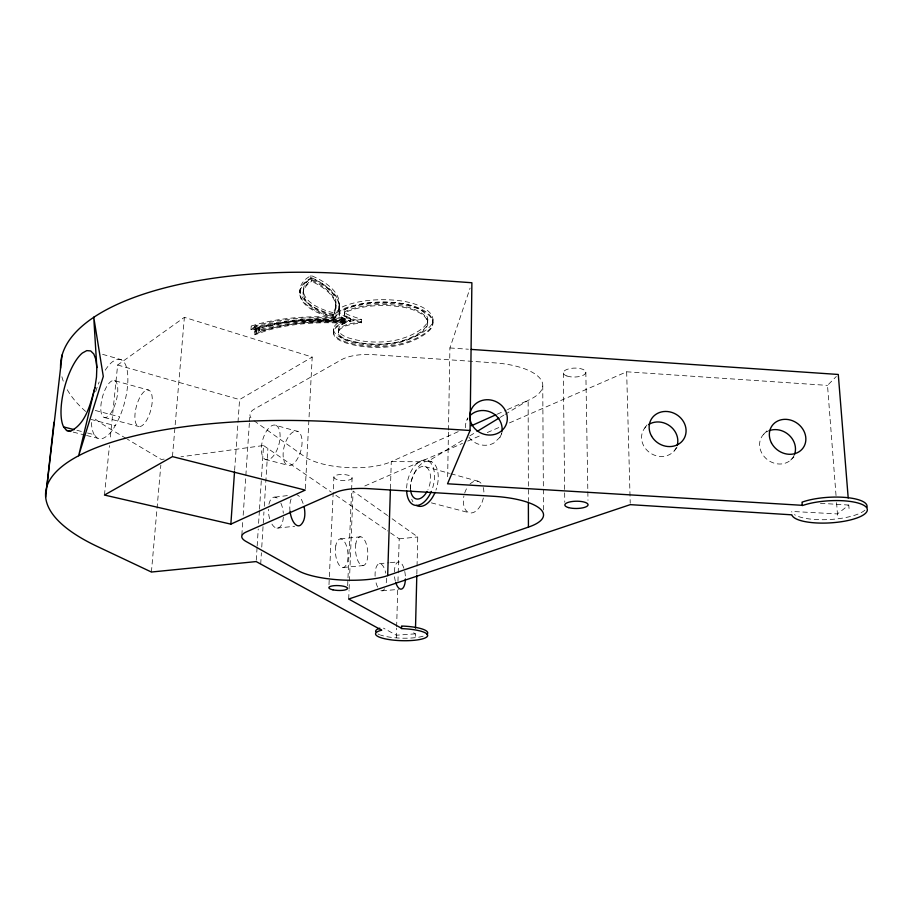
<?xml version="1.0" encoding="UTF-8"?>
<svg xmlns="http://www.w3.org/2000/svg" width="913" height="913" viewBox="0 0 913 913"><rect width="100%" height="100%" fill="white"/><g stroke="black" fill="none" stroke-linecap="round" stroke-linejoin="round"><path stroke-width="0.68" stroke-dasharray="4.57 3.42" d="M447.655 476.712L448.443 431.438M448.477 430.023L449.915 347.956L470.092 288.063M432.853 322.631L432.922 319.23M415.312 636.384L415.369 633.839L410.77 631.237M416.842 574.003L417.755 536.958L388.881 516.473M427.661 322.631L427.741 319.219M396.322 637.753L396.607 628.133M396.641 626.717L397.714 589.878M397.965 581.376L398.171 574.288M398.205 572.862L399.198 538.853L387.477 530.795M390.422 488.695L391.278 461.624L458.417 431.564M347.67 585.735L352.098 478.092A9.13 3.024 2.5 0 0 339.043 474.634A9.13 3.024 2.5 0 0 337.844 479.804A9.13 3.024 2.5 0 0 352.098 478.092M348.698 599.031L349.04 590.506M349.097 589.079L353.08 491.068L387.728 515.651M361.445 322.78L353.32 320.109A58.637 26.203 1.9 0 1 348.275 318.249L346.826 317.587A10.237 4.462 2.5 0 1 346.369 311.938L350.535 310.294A55.465 23.715 1.9 0 1 392.111 305.832L402.131 306.996A37.981 16.423 1.8 0 1 426.394 327.413L423.29 330.826A79.42 34.683 2.6 0 1 405.201 340.789L399.038 342.717A45.388 19.504 2.1 0 1 348.755 341.325A22.859 9.701 2.4 0 1 340.766 328.669L342.946 327.219A24.822 10.522 2.3 0 1 351.962 324.32L361.445 322.78L361.582 319.39L353.468 316.708A58.592 26.317 1.9 0 1 348.424 314.837L346.974 314.175A10.237 4.485 2.5 0 1 346.518 308.503L350.683 306.859A55.419 23.818 1.9 0 1 392.225 302.363L402.234 303.538A37.958 16.491 1.8 0 1 426.474 324.024L423.37 327.459A79.351 34.831 2.6 0 1 405.292 337.468L399.141 339.408A45.353 19.584 2.1 0 1 348.903 338.015A22.836 9.746 2.4 0 1 340.914 325.313L343.094 323.853A24.799 10.568 2.3 0 1 352.098 320.942L361.582 319.39M344.315 314.723L344.463 311.299M344.201 322.483L344.361 319.094C349.359 323.693 339.111 322.7 336.224 322.072A111.055 44.554 2.7 0 0 271.378 328.235L258.721 331.796A3.275 1.381 4.4 0 0 258.744 329.981A3.275 1.381 4.4 0 0 254.476 329.467L254.704 326.124L259.178 324.811A117.629 47.271 2.9 0 1 341.496 318.489L345.308 318.842M344.966 319.984A29.867 12.725 2.3 0 0 338.175 322.86A27.904 11.903 2.4 0 0 346.141 339.67A50.5 21.809 2.1 0 0 406.251 339.944A84.578 37.136 2.6 0 0 429.327 327.219A43.128 18.739 1.8 0 0 397.623 300.457A60.52 26.009 1.9 0 0 343.71 306.3A15.453 6.779 2.5 0 0 344.543 316.218A63.921 28.714 1.9 0 0 350.558 318.454L350.421 321.844A63.99 28.6 1.9 0 1 344.395 319.607A15.464 6.745 2.5 0 1 343.562 309.735A60.578 25.906 1.9 0 1 397.509 303.926A43.162 18.659 1.8 0 1 429.258 330.597A84.658 36.977 2.6 0 1 406.148 343.265A50.546 21.718 2.1 0 1 345.993 342.968A27.926 11.846 2.4 0 1 338.015 326.226A29.889 12.679 2.3 0 1 344.817 323.362L344.966 319.984A109.103 43.995 2.7 0 0 266.174 327.493L254.373 331.853L254.213 334.204L266.014 329.867A109.172 43.858 2.7 0 1 344.863 322.38A29.878 12.691 2.3 0 0 338.061 325.245A27.915 11.869 2.4 0 0 346.027 342.01A50.535 21.741 2.1 0 0 406.182 342.295A84.635 37.022 2.6 0 0 429.281 329.616A43.151 18.682 1.8 0 0 397.543 302.922A60.566 25.941 1.9 0 0 343.596 308.742A15.464 6.756 2.5 0 0 344.441 318.626A63.967 28.634 1.9 0 0 350.455 320.862L341.565 320.041A119.557 47.875 2.9 0 0 251.052 328.44A8.434 3.538 4.5 0 1 254.978 333.804M339.031 308.971L339.191 305.524M339.1 314.597L339.259 311.185M338.483 332.298L338.632 328.954M328.988 584.685L333.896 476.963M311.755 277.837L311.561 281.398L309.222 282.984A52.714 23.647 2.5 0 0 329.022 315.065L332.8 316.035L333.473 311.961A73.873 32.583 4.4 0 0 313.068 278.419L311.755 277.837L309.404 279.446A52.669 23.738 2.5 0 0 329.194 311.641L332.96 312.623M333.405 331.967L333.565 328.623M310.968 275.464L310.774 279.024L306.22 282.128A56.047 25.142 2.5 0 0 327.379 316.195L334.683 318.078L334.843 314.665L336.577 312.463A77.148 34.032 4.4 0 0 315.384 277.404L310.968 275.464L306.426 278.579A56.001 25.244 2.5 0 0 327.55 312.782L334.843 314.665M335.79 308.754L335.95 305.319M305.296 488.695L312.2 357.063L184.38 317.336L117.64 365.017L110.051 439.929M299.852 293.107L300.057 289.615M303.184 293.313L303.378 289.809M260.707 564.029L261.403 552.764M261.757 547.127L263.948 511.908M264.291 506.281L267.886 448.523M256.268 560.16L257.078 547.423M257.169 546.008L258.242 529.026M258.596 523.366L259.406 510.629M259.497 509.214L261.46 478.081M261.552 476.666L263.526 445.521L180.945 456.808M258.721 331.796L258.95 328.463A3.264 1.381 4.4 0 0 258.972 326.637A3.264 1.381 4.4 0 0 254.704 326.124M259.543 330.848L259.76 327.516M344.817 323.362A109.195 43.813 2.7 0 0 265.957 330.837L254.91 334.774L255.138 331.453A8.434 3.549 4.5 0 0 251.212 326.067A119.489 48.012 2.9 0 1 341.667 317.633L350.558 318.454M241.842 535.086L242.79 520.924M243.178 515.263L249.363 423.198M249.454 421.783L249.934 414.696M256.108 333.291L256.325 329.958M254.91 334.774A8.445 3.538 4.5 0 0 250.984 329.41L251.212 326.067M234.618 470.355L237.894 423.643M237.996 422.228L239.583 399.574L312.2 357.063M172.454 456.614L184.38 317.336M151.41 572.029L160.848 465.116M104.459 495.051L109.469 445.59M466.805 420.3L467.855 417.8M468.86 437.144A18.659 17.153 22.8 0 0 493.853 443.045L499.959 437.293L501.636 433.39M499.959 437.293L501.773 433.504M86.564 435.49L101.172 439.05C111.009 435.958 115.426 425.367 119.683 416.876A41.199 15.384 -74.9 0 0 124.488 362.746L121.224 359.665L101.309 353.97M644.715 428.083L646.997 424.967M332.8 316.035L333.313 315.373A73.93 32.446 4.4 0 0 312.874 281.969L311.561 281.398M334.683 318.078L336.418 315.875A77.217 33.884 4.4 0 0 315.202 280.953L310.774 279.024M674.079 451.068L677.366 447.062M763.759 434.166L767.673 430.08M836.034 495.565L827.509 385.389L836.319 376.453M790.647 460.095L795.805 455.199M849.056 508.518L848.77 505.06L837.449 513.928L791.605 511.417A37.855 11.127 -3.4 0 0 791.891 512.09M254.008 420.767L304.155 456.352A51.128 17.838 2.4 0 0 391.278 461.624L424.865 461.773L428.448 461.054L464.922 438.845M469.784 435.878L475.867 432.18M500.187 417.378L503.839 415.153M505.049 414.411L528.148 400.351A57.873 22.654 0.2 0 0 539.469 377.777A57.873 22.654 0.2 0 0 494.367 362.849L373.234 354.655A34.648 13.935 2.2 0 0 341.428 359.745L254.396 409.047A31.864 11.709 3.5 0 0 250.927 417.789M497.163 414.217L506.201 410.177M507.491 409.595L528.148 400.351L528.376 501.454M364.812 485.967L462.514 443.364M467.73 441.093L482.053 434.85M487.268 432.568L500.29 426.896M509.42 422.913L626.66 371.796L827.509 385.389M254.476 329.467L258.961 328.155A117.731 47.065 2.9 0 1 341.348 321.878L345.148 322.232M258.95 328.463L271.595 324.891A110.964 44.748 2.7 0 1 336.383 318.683L344.361 319.094M345.194 321.25L336.269 321.091A111.032 44.611 2.7 0 0 271.435 327.265L258.79 330.837A3.275 1.381 4.4 0 0 258.813 329.011A3.275 1.381 4.4 0 0 254.544 328.497L259.03 327.185A117.697 47.122 2.9 0 1 341.394 320.897L350.421 321.844M164.146 459.113L161.339 459.49L127.432 439.221M274.881 497.129L288.2 495.497M277.038 528.148L294.694 526.253M340.378 538.898L360.293 536.821M399.198 538.853L417.755 536.958M379.443 563.675L389.006 562.773M390.365 562.636L398.559 561.86M343.14 567.487L363.1 565.592M382.113 590.814L398.525 589.399M415.369 633.839L396.402 635.22L383.46 628.144M820.445 503.303L848.77 505.06M449.915 347.956L468.415 349.223M121.224 359.665L117.172 359.3L112.641 361.605A41.199 15.384 -74.9 0 0 104.835 370.826M73.223 432.123L85.229 435.159M76.909 430.308L82.216 431.655M87.534 433.002L94.176 434.679L97.246 438.183M90.912 419.398L115.3 425.709M104.459 417.538L138.833 426.508M265.101 459.319L286.99 465.025M431.358 502.858L469.59 512.832M95.272 410.462L119.683 416.876M114.387 380.607A19.127 7.133 -74.9 0 1 112.619 410.165A19.127 7.133 -74.9 0 1 100.852 406.331A19.127 7.133 -74.9 0 1 114.387 380.607L148.625 390.079A18.865 7.43 -74.9 0 1 147.187 419.329A18.865 7.43 -74.9 0 1 134.93 415.358A18.865 7.43 -74.9 0 1 148.625 390.079M425.024 466.589L449.504 473.368M450.874 473.744L478.07 481.265M276.194 425.481A17.895 8.422 -74.9 0 1 274.585 454.354A17.895 8.422 -74.9 0 1 261.403 447.484A17.895 8.422 -74.9 0 1 276.194 425.481L298.026 431.529A17.724 8.582 -74.9 0 1 296.588 460.175A17.724 8.582 -74.9 0 1 283.144 453.259A17.724 8.582 -74.9 0 1 298.026 431.529M428.071 460.848L431.758 461.875M117.64 365.017L239.583 399.574M126.222 438.502L109.263 428.368A268.684 104.561 2.8 0 1 93.137 417.549M263.526 445.521L331.191 492.073M335.881 495.303L386.302 529.985M303.116 503.497L301.826 500.301A15.704 7.167 83.5 0 0 296.679 494.709M836.582 502.629L837.712 517.329M626.66 371.796L630.221 503.234M585.838 372.173L587.824 490.384M587.846 491.81L587.983 500.347M563.344 373.018L564.77 502.298M543.475 509.956L542.756 386.051M465.436 427.729A18.659 17.153 22.8 0 1 467.833 418.382M290.049 511.406A15.704 7.167 83.5 0 1 291.35 498.384M283.327 517.169A15.601 7.338 83.6 0 1 271.435 523.252M269.632 518.698A15.601 7.338 83.6 0 1 268.399 509.306M268.936 504.284A15.601 7.338 83.6 0 1 278.716 499.559M280.896 503.177A15.601 7.338 83.6 0 1 283.304 513.209M85.617 411.409A268.684 104.561 2.8 0 1 66.056 387.511M63.248 381.12A268.684 104.561 2.8 0 1 61.696 375.951M676.373 447.553A18.682 16.708 32.2 0 1 649.52 452.494A18.682 16.708 32.2 0 1 646.883 425.812M794.242 455.108A18.739 16.366 36 0 1 766.075 458.554A18.739 16.366 36 0 1 767.981 431.187M428.448 461.054A23.213 13.067 -74.9 0 1 435.946 490.121M412.961 501.842A23.213 13.067 -74.9 0 1 411.706 499.217M410.291 488.991A23.213 13.067 -74.9 0 1 424.865 461.773M406.627 488.021A23.259 13.044 -74.9 0 1 424.99 460.038A23.259 13.044 -74.9 0 1 432.226 489.128M395.363 581.25A13.718 5.432 84.7 0 1 394.405 575.373M394.325 571.949A13.718 5.432 84.7 0 1 398.022 561.986A13.718 5.432 84.7 0 1 403.945 568.343M404.744 571.435A13.718 5.432 84.7 0 1 405.406 577.324M384.59 588.737A13.638 5.558 84.8 0 1 379.637 589.889M377.651 587.139A13.638 5.558 84.8 0 1 375.563 580.542M375.095 576.263A13.638 5.558 84.8 0 1 379.066 563.755A13.638 5.558 84.8 0 1 385.754 573.181M386.37 578.203A13.638 5.558 84.8 0 1 385.994 584.571M250.984 329.41A119.58 47.807 2.9 0 1 341.519 321.034M94.176 434.679A41.199 15.384 -74.9 0 1 91.289 421.019M95.705 391.631A41.199 15.384 -74.9 0 1 99.186 381.931M410.53 489.71A16.754 9.392 -74.9 0 1 423.404 466.349A16.754 9.392 -74.9 0 1 427.969 489.596M469.944 484.13A16.343 9.689 -74.9 0 1 481.596 483.993M483.217 487.519A16.343 9.689 -74.9 0 1 483.867 493.956M483.342 497.996A16.343 9.689 -74.9 0 1 470.286 512.946A16.343 9.689 -74.9 0 1 463.907 495.976M464.706 493.031A16.343 9.689 -74.9 0 1 467.171 487.656M423.13 636.167A26.066 6.06 1.8 0 1 380.447 635.003M379.557 634.661A26.066 6.06 1.8 0 1 378.016 633.953M864.953 510.127A37.855 11.127 -3.4 0 1 830.431 519.474A37.855 11.127 -3.4 0 1 794.413 514.612M333.359 314.38L332.846 315.042L329.068 314.072A52.703 23.67 2.5 0 1 309.267 281.957L311.618 280.359L312.931 280.93A73.919 32.48 4.4 0 1 333.359 314.38M336.463 314.882L334.729 317.085L327.436 315.213A56.035 25.165 2.5 0 1 306.277 281.09L310.831 277.986L315.247 279.926A77.206 33.929 4.4 0 1 336.463 314.882M426.417 326.432L423.312 329.844A79.397 34.728 2.6 0 1 405.224 339.83L399.061 341.759A45.376 19.527 2.1 0 1 348.8 340.366A22.859 9.712 2.4 0 1 340.8 327.699L342.991 326.238A24.811 10.534 2.3 0 1 351.996 323.339L361.48 321.798L353.365 319.128A58.626 26.237 1.9 0 1 348.321 317.256L346.86 316.594A10.237 4.474 2.5 0 1 346.404 310.945L350.581 309.302A55.453 23.738 1.9 0 1 392.145 304.828L402.154 305.992A37.981 16.445 1.8 0 1 426.417 326.432M566.916 375.996A11.264 4.462 -1.4 0 0 585.564 373.337A11.264 4.462 -1.4 0 0 571.287 368.361A11.264 4.462 -1.4 0 0 566.916 375.996M355.819 543.817A14.46 6.049 84.3 0 0 362.712 565.604A14.46 6.049 84.3 0 0 366.375 544.205A14.46 6.049 84.3 0 0 355.819 543.817M335.779 545.871A14.368 6.197 84.4 0 0 342.752 567.509A14.368 6.197 84.4 0 0 346.575 546.225A14.368 6.197 84.4 0 0 335.779 545.871"/><path stroke-width="1.37" d="M470.081 430.491L342.523 422.297A277.438 85.103 2.7 0 0 80.926 454.56A277.438 85.103 2.7 0 0 97.235 546.442L151.41 572.029L256.176 561.575L381.714 630.187A26.078 6.014 1.8 0 0 389.68 639.659A26.078 6.014 1.8 0 0 426.873 636.886A26.078 6.014 1.8 0 0 402.234 628.658L348.698 599.031L630.255 504.649L791.833 514.829A37.89 11.059 -3.4 0 0 841.295 521.734A37.89 11.059 -3.4 0 0 861.849 504.341A37.89 11.059 -3.4 0 0 803.018 505.368L447.53 483.787L470.081 430.491L471.884 282.745L349.051 273.957A268.684 104.561 2.8 0 0 60.578 368.122M415.506 628.144L416.807 575.43M401.492 628.635L401.56 626.044L402.302 626.067A26.066 6.06 1.8 0 1 426.645 634.569M335.459 492.541L246.27 531.959A32.822 9.484 3.2 0 0 246.031 541.455L298.083 570.648A52.589 14.403 2.3 0 0 387.671 575.612L390.376 490.121M96.835 367.505L96.493 377.058L94.906 387.614L78.655 455.735L103.295 376.441L93.731 317.142L96.835 367.505L95.911 359.642L93.811 354.004L90.684 350.934L86.792 350.615L82.387 353.011A41.701 14.802 -74.9 0 0 64.218 388.653A41.701 14.802 -74.9 0 0 63.636 426.942L66.546 430.445L70.552 431.45M230.852 524.142L305.227 490.11L172.454 456.614L104.459 495.051L230.852 524.142L234.527 471.77M46.871 486.424L62.084 354.986M45.65 497.129L53.924 422.263M501.83 431.997C503.223 425.116 499.628 417.971 494.036 414A18.659 17.153 22.8 0 0 469.841 415.814M94.906 387.614C90.49 403.261 86.347 423.609 70.335 431.278L66.546 430.445M477.088 431.438L498.966 418.12M471.336 425.778L495.873 414.799M387.671 575.612L528.433 527.098A59.756 18.431 0.6 0 0 540.119 508.815A59.756 18.431 0.6 0 0 493.522 496.295L368.281 488.638A35.801 11.355 2.2 0 0 335.459 492.541M471.256 349.417L838.282 374.467L848.2 497.962M63.636 426.942L74.25 429.635M304.155 507.114C305.376 513.163 305.478 520.752 300.503 525.192A15.704 7.167 83.5 0 1 290.049 511.406M802.276 505.631L802.036 502.173L802.778 501.899A37.855 11.127 -3.4 0 1 845.324 497.437A37.855 11.127 -3.4 0 1 866.928 507.286M528.376 502.88L528.433 527.098M648.595 424.545A18.682 16.708 32.2 0 1 669.845 425.949A18.682 16.708 32.2 0 1 677.138 445.59M768.951 430.765A18.739 16.366 36 0 1 788.992 435.067A18.739 16.366 36 0 1 794.618 454.149M431.347 491.399A23.259 13.044 -74.9 0 1 416.294 505.437A23.259 13.044 -74.9 0 1 406.627 490.829M435.067 492.381A23.213 13.067 -74.9 0 1 416.442 505.403M405.406 578.99A13.718 5.432 84.7 0 1 401.731 589.022A13.718 5.432 84.7 0 1 395.808 582.768M427.067 491.422A16.754 9.392 -74.9 0 1 410.645 490.623M375.677 631.682A26.066 6.06 1.8 0 1 379.819 628.178M472.249 425.207A19.013 17.427 22.6 0 0 504.786 427.193A19.013 17.427 22.6 0 0 488.603 399.757A19.013 17.427 22.6 0 0 472.249 425.207M332.948 589.832A9.381 2.431 2.4 0 0 347.556 588.565A9.381 2.431 2.4 0 0 334.124 585.678A9.381 2.431 2.4 0 0 332.948 589.832M568.491 507.582A11.641 3.641 -0.6 0 0 587.767 505.574A11.641 3.641 -0.6 0 0 573.033 501.408A11.641 3.641 -0.6 0 0 568.491 507.582M651.585 436.14A19.025 16.959 32 0 0 683.586 439.358A19.025 16.959 32 0 0 667.665 411.546A19.025 16.959 32 0 0 651.585 436.14M771.439 442.896A19.082 16.617 35.8 0 0 803.075 447.975A19.082 16.617 35.8 0 0 788.273 419.569A19.082 16.617 35.8 0 0 771.439 442.896"/></g></svg>
